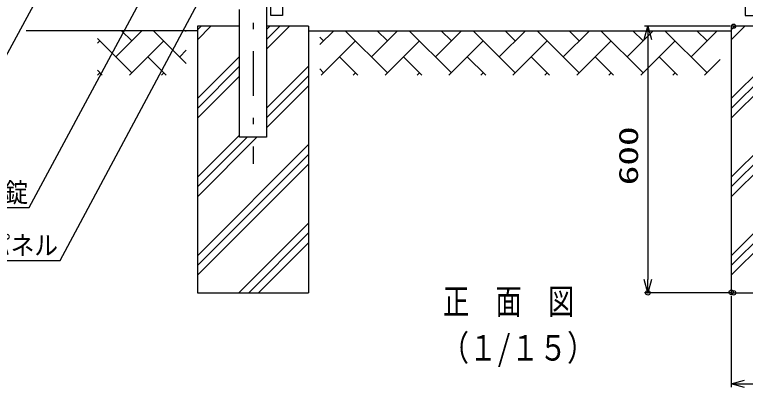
# Model space of a CAD drawing. Units: millimetres, scale not verified. Extents: x -4455 to 4455, y -3150 to 3150.
# Drawn here: x -3501 to -1859, y -1788 to -949 of the extents above; entities that cross this region are included whole.
import ezdxf
from ezdxf.enums import TextEntityAlignment as Align

# ---------------------------------------------------------------- set-up
doc = ezdxf.new("R2010")
doc.units = ezdxf.units.MM
doc.header["$LTSCALE"] = 20
doc.header["$PDMODE"] = 32
doc.header["$PDSIZE"] = 10
doc.linetypes.add('USER1', pattern=[10.7, 5, -2.5, 0.7, -2.5])
doc.linetypes.add('USER2', pattern=[0.375, 0.25, -0.125])
for name, color, linetype, lineweight in [('0-0_0', 3, 'USER2', 25), ('0-1_1', 7, 'Continuous', 25), ('0-2_寸法線', 4, 'Continuous', 25), ('0-5_外形線', 7, 'Continuous', 25), ('0-6_軸線', 2, 'USER1', 25), ('0-7_扉縦枠', 7, 'Continuous', 25), ('0-D_ハッチング', 4, 'Continuous', 25)]:
    doc.layers.add(name, color=color, linetype=linetype, lineweight=lineweight)
doc.layers.add('0-3_DEFPOINTS', color=7, linetype='Continuous')
doc.styles.add('ＭＳ ゴシック', font='')
doc.styles.get('ＭＳ ゴシック').set_extended_font_data('MS Gothic')

# ---------------------------------------------------------------- blocks, each defined once
blk = doc.blocks.new('_Open30')
at = {"layer": '0-0_0', "color": 4, "linetype": 'Continuous'}
blk.add_line((0, 0), (-20, 0), dxfattribs=at)
blk.add_lwpolyline([(-20, 5.36), (0, 0), (-20, -5.36)], dxfattribs=at)

msp = doc.modelspace()

# ---------------------------------------------------------------- linework, layer by layer
at = {"layer": '0-2_寸法線'}
for p, q in [((-1892.74, -975.24), (-2085.31, -975.24)), ((-2077.81, -1005.24), (-2077.81, -1545.24)), ((-1892.74, -1575.24), (-2085.31, -1575.24)), ((-1890.49, -1581.67), (-1890.49, -1787.58)), ((-1860.49, -1780.08), (-1670.49, -1780.08))]:
    msp.add_line(p, q, dxfattribs=at)
for points in [[(-3819.93, -1383.3), (-3468.42, -1383.3), (-2852.78, -237.02)], [(-3985.58, -1251.44), (-3634.07, -1251.44), (-3093.57, -251.72)]]:
    msp.add_lwpolyline(points, dxfattribs=at)
at = {"layer": '0-3_DEFPOINTS'}
for p in [(-1885.24, -975.24), (-2077.81, -1575.24), (-1890.49, -1574.17), (-1885.24, -1575.24)]:
    msp.add_point(p, dxfattribs=at)
at = {"layer": '0-5_外形線'}
for p, q in [((-2935.24, -565.74), (-2935.24, -1225.24)), ((-2995.74, -1225.24), (-2995.74, -937.6)), ((-3090.49, -985.24), (-3475.49, -985.24)), ((-2995.74, -975.24), (-3090.44, -975.24)), ((-2840.54, -975.24), (-2935.24, -975.24)), ((-2840.54, -985.24), (-1890.49, -985.24)), ((-2840.49, -975.24), (-2840.49, -1575.24)), ((-1795.74, -975.24), (-1890.44, -975.24)), ((-2935.24, -1225.24), (-2995.74, -1225.24))]:
    msp.add_line(p, q, dxfattribs=at)
for points in [[(-3090.49, -975.24), (-3090.49, -1575.24), (-2840.49, -1575.24)], [(-1890.49, -975.24), (-1890.49, -1575.24), (-1640.49, -1575.24)]]:
    msp.add_lwpolyline(points, dxfattribs=at)
at = {"layer": '0-6_軸線'}
msp.add_line((-2965.49, 252.32), (-2965.49, -1284.81), dxfattribs=at)
at = {"layer": '0-7_扉縦枠'}
for p, q in [((-2925.24, -951.24), (-2925.24, 159.76)), ((-1859.24, 159.76), (-1859.24, -951.24)), ((-2899.24, -215.95), (-2899.24, -951.24)), ((-2899.24, -951.24), (-2925.24, -951.24)), ((-1859.24, -951.24), (-1833.24, -951.24))]:
    msp.add_line(p, q, dxfattribs=at)
msp.add_lwpolyline([(-3868.91, -1502.27), (-3399.28, -1502.27), (-2718.29, -228.54)], dxfattribs=at)
at = {"layer": '0-D_ハッチング'}
for p, q in [((-3274.01, -1043.99), (-3215.26, -985.24)), ((-3238.09, -1008.07), (-3260.91, -985.24)), ((-3115.49, -1058.82), (-3189.07, -985.24)), ((-3115.49, -986.98), (-3117.23, -985.24)), ((-3090.49, -1005.53), (-3060.2, -975.24)), ((-3090.49, -983.44), (-3082.3, -975.24)), ((-2935.24, -1027.06), (-2883.43, -975.24)), ((-2935.24, -1004.96), (-2905.52, -975.24)), ((-2935.24, -982.87), (-2927.62, -975.24)), ((-2815.49, -1016.53), (-2784.21, -985.24)), ((-2663.35, -1079.91), (-2758.02, -985.24)), ((-2699.27, -1043.99), (-2640.52, -985.24)), ((-2663.35, -1008.07), (-2686.17, -985.24)), ((-2519.66, -1079.91), (-2614.33, -985.24)), ((-2555.59, -1043.99), (-2496.84, -985.24)), ((-2519.66, -1008.07), (-2542.49, -985.24)), ((-2375.98, -1079.91), (-2470.65, -985.24)), ((-2411.9, -1043.99), (-2353.16, -985.24)), ((-2375.98, -1008.07), (-2398.81, -985.24)), ((-2232.3, -1079.91), (-2326.96, -985.24)), ((-2268.22, -1043.99), (-2209.47, -985.24)), ((-2232.3, -1008.07), (-2255.12, -985.24)), ((-2088.61, -1079.91), (-2183.28, -985.24)), ((-2124.53, -1043.99), (-2065.79, -985.24)), ((-2088.61, -1008.07), (-2111.44, -985.24)), ((-1944.93, -1079.91), (-2039.6, -985.24)), ((-1980.85, -1043.99), (-1922.1, -985.24)), ((-1944.93, -1008.07), (-1967.75, -985.24)), ((-1890.49, -1005.53), (-1860.2, -975.24)), ((-1890.49, -983.44), (-1882.3, -975.24)), ((-2807.03, -1008.07), (-2815.49, -999.61)), ((-3238.09, -1079.91), (-3315.49, -1002.5)), ((-3315.49, -1013.63), (-3309.93, -1008.07)), ((-3243.42, -1085.24), (-3166.24, -1008.07)), ((-2812.37, -1085.24), (-2735.19, -1008.07)), ((-2668.68, -1085.24), (-2591.51, -1008.07)), ((-2525, -1085.24), (-2447.82, -1008.07)), ((-2381.31, -1085.24), (-2304.14, -1008.07)), ((-2237.63, -1085.24), (-2160.45, -1008.07)), ((-2093.94, -1085.24), (-2016.77, -1008.07)), ((-3130.32, -1043.99), (-3115.49, -1029.16)), ((-3160.91, -1085.24), (-3202.16, -1043.99)), ((-3090.49, -1138.12), (-2995.74, -1043.37)), ((-2729.86, -1085.24), (-2771.11, -1043.99)), ((-2586.17, -1085.24), (-2627.43, -1043.99)), ((-2442.49, -1085.24), (-2483.74, -1043.99)), ((-2298.81, -1085.24), (-2340.06, -1043.99)), ((-2155.12, -1085.24), (-2196.38, -1043.99)), ((-2011.44, -1085.24), (-2052.69, -1043.99)), ((-1950.26, -1085.24), (-1915.49, -1050.47)), ((-1890.49, -1138.12), (-1795.74, -1043.37)), ((-3090.49, -1160.21), (-2995.74, -1065.46)), ((-2935.24, -1159.64), (-2840.49, -1064.89)), ((-1890.49, -1160.21), (-1795.74, -1065.46)), ((-3304.59, -1085.24), (-3315.49, -1074.34)), ((-3315.26, -1085.24), (-3309.93, -1079.91)), ((-3171.58, -1085.24), (-3166.24, -1079.91)), ((-2807.03, -1079.91), (-2815.49, -1071.45)), ((-2740.52, -1085.24), (-2735.19, -1079.91)), ((-2596.84, -1085.24), (-2591.51, -1079.91)), ((-2453.16, -1085.24), (-2447.82, -1079.91)), ((-2309.47, -1085.24), (-2304.14, -1079.91)), ((-2165.79, -1085.24), (-2160.45, -1079.91)), ((-2022.1, -1085.24), (-2016.77, -1079.91)), ((-3090.49, -1182.31), (-2995.74, -1087.56)), ((-2935.24, -1181.74), (-2840.49, -1086.99)), ((-1890.49, -1182.31), (-1795.74, -1087.56)), ((-2935.24, -1203.84), (-2840.49, -1109.09)), ((-3090.49, -1314.89), (-2995.74, -1220.14)), ((-3090.49, -1359.09), (-2956.65, -1225.24)), ((-3090.49, -1336.99), (-2978.75, -1225.24)), ((-1890.49, -1314.89), (-1795.74, -1220.14)), ((-1890.49, -1359.09), (-1756.65, -1225.24)), ((-1890.49, -1336.99), (-1778.75, -1225.24)), ((-3090.49, -1491.67), (-2840.49, -1241.67)), ((-1890.49, -1491.67), (-1640.49, -1241.67)), ((-3090.49, -1513.77), (-2840.49, -1263.77)), ((-1890.49, -1513.77), (-1640.49, -1263.77)), ((-3090.49, -1535.86), (-2840.49, -1285.86)), ((-1890.49, -1535.86), (-1640.49, -1285.86)), ((-2997.29, -1575.24), (-2840.49, -1418.45)), ((-2975.19, -1575.24), (-2840.49, -1440.54)), ((-2953.1, -1575.24), (-2840.49, -1462.64))]:
    msp.add_line(p, q, dxfattribs=at)

# ---------------------------------------------------------------- block references
at = {"layer": '0-2_寸法線', "xscale": 1.5, "yscale": 1.5}
for p, rotation in [((-2077.81, -975.24), 90), ((-2077.81, -1575.24), 270), ((-1890.49, -1780.08), 180)]:
    msp.add_blockref('_Open30', p, dxfattribs=dict(at, rotation=rotation))

# ---------------------------------------------------------------- texts
at = {"layer": '0-1_1', "style": 'ＭＳ ゴシック'}
for s, width, p in [('正\u3000面\u3000図', 0.75, (-2538.61, -1640.94)), ('（１/１５）', 0.8, (-2542.98, -1745.2))]:
    msp.add_text(s, height=57.77, dxfattribs=dict(at, width=width)).set_placement(p, align=Align.BOTTOM_LEFT)
at = {"layer": '0-2_寸法線', "color": 2, "style": 'ＭＳ ゴシック', "width": 1.5}
msp.add_text('600', height=43.26, rotation=90, dxfattribs=at).set_placement((-2086.98, -1333.1), align=Align.BOTTOM_LEFT)
at = {"layer": '0-2_寸法線', "color": 2, "style": 'ＭＳ ゴシック', "width": 0.9}
for s, p in [('シリンダー錠', (-3789.92, -1384.12)), ('錠側目隠しパネル', (-3828.78, -1503.1))]:
    msp.add_text(s, height=43.26, dxfattribs=at).set_placement(p, align=Align.BOTTOM_LEFT)

doc.saveas('drawing.dxf')
